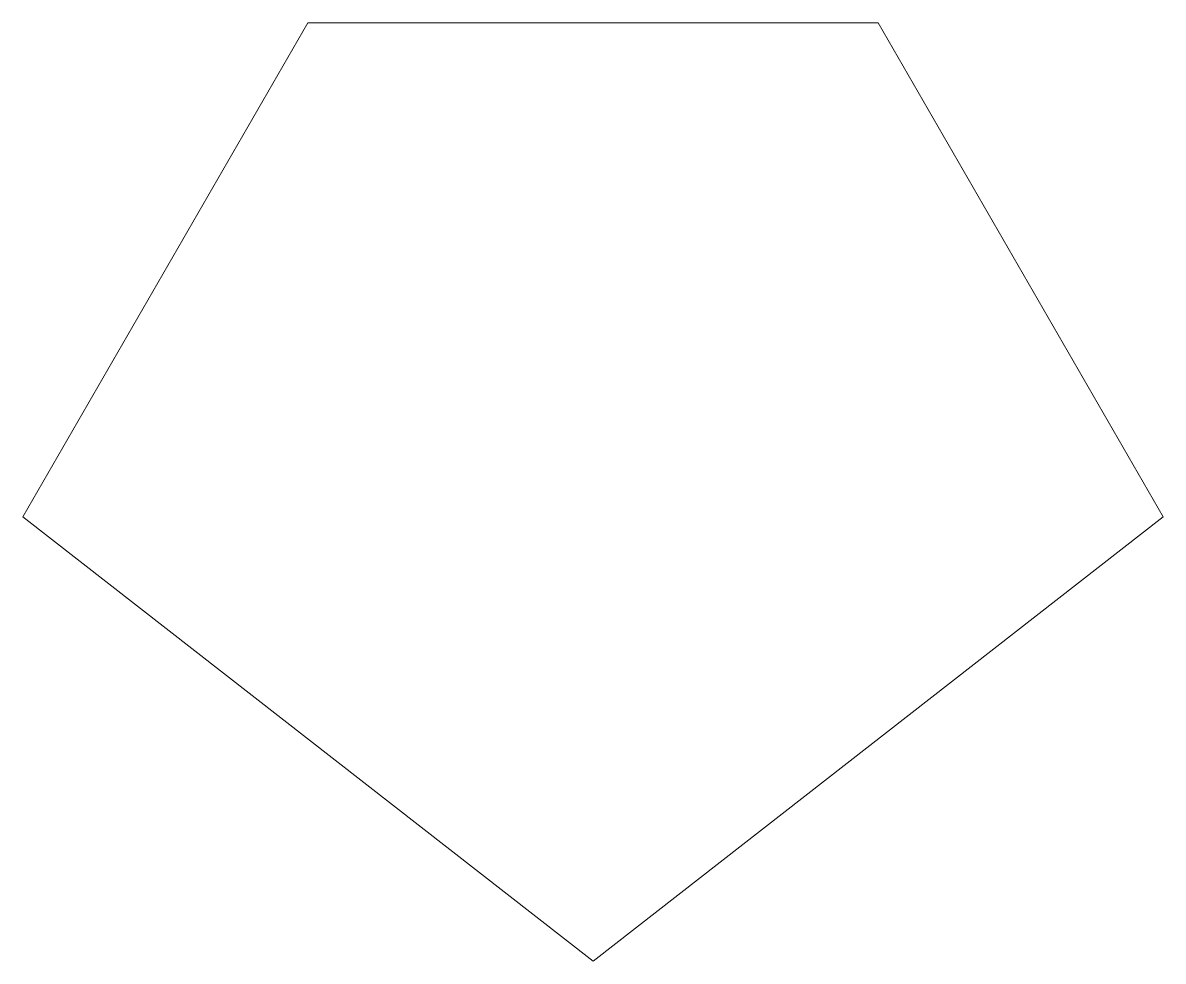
# Model space of a CAD drawing. Header units: millimetres. Extents: x 13 to 69.5, y -59.6 to -13.1.
import ezdxf

# ---------------------------------------------------------------- set-up
doc = ezdxf.new("R2010")
doc.units = ezdxf.units.MM
doc.header["$MEASUREMENT"] = 0
doc.layers.add('Layer 1', color=7, linetype='Continuous', lineweight=0)

msp = doc.modelspace()

# ---------------------------------------------------------------- linework, layer by layer
at = {"layer": 'Layer 1', "color": 1, "lineweight": 0, "true_color": 0xff0000}
msp.add_lwpolyline([(55.405, -13.071), (27.145, -13.071), (13.015, -37.545), (41.275, -59.571), (69.535, -37.545)], close=True, dxfattribs=at)

doc.saveas('drawing.dxf')
